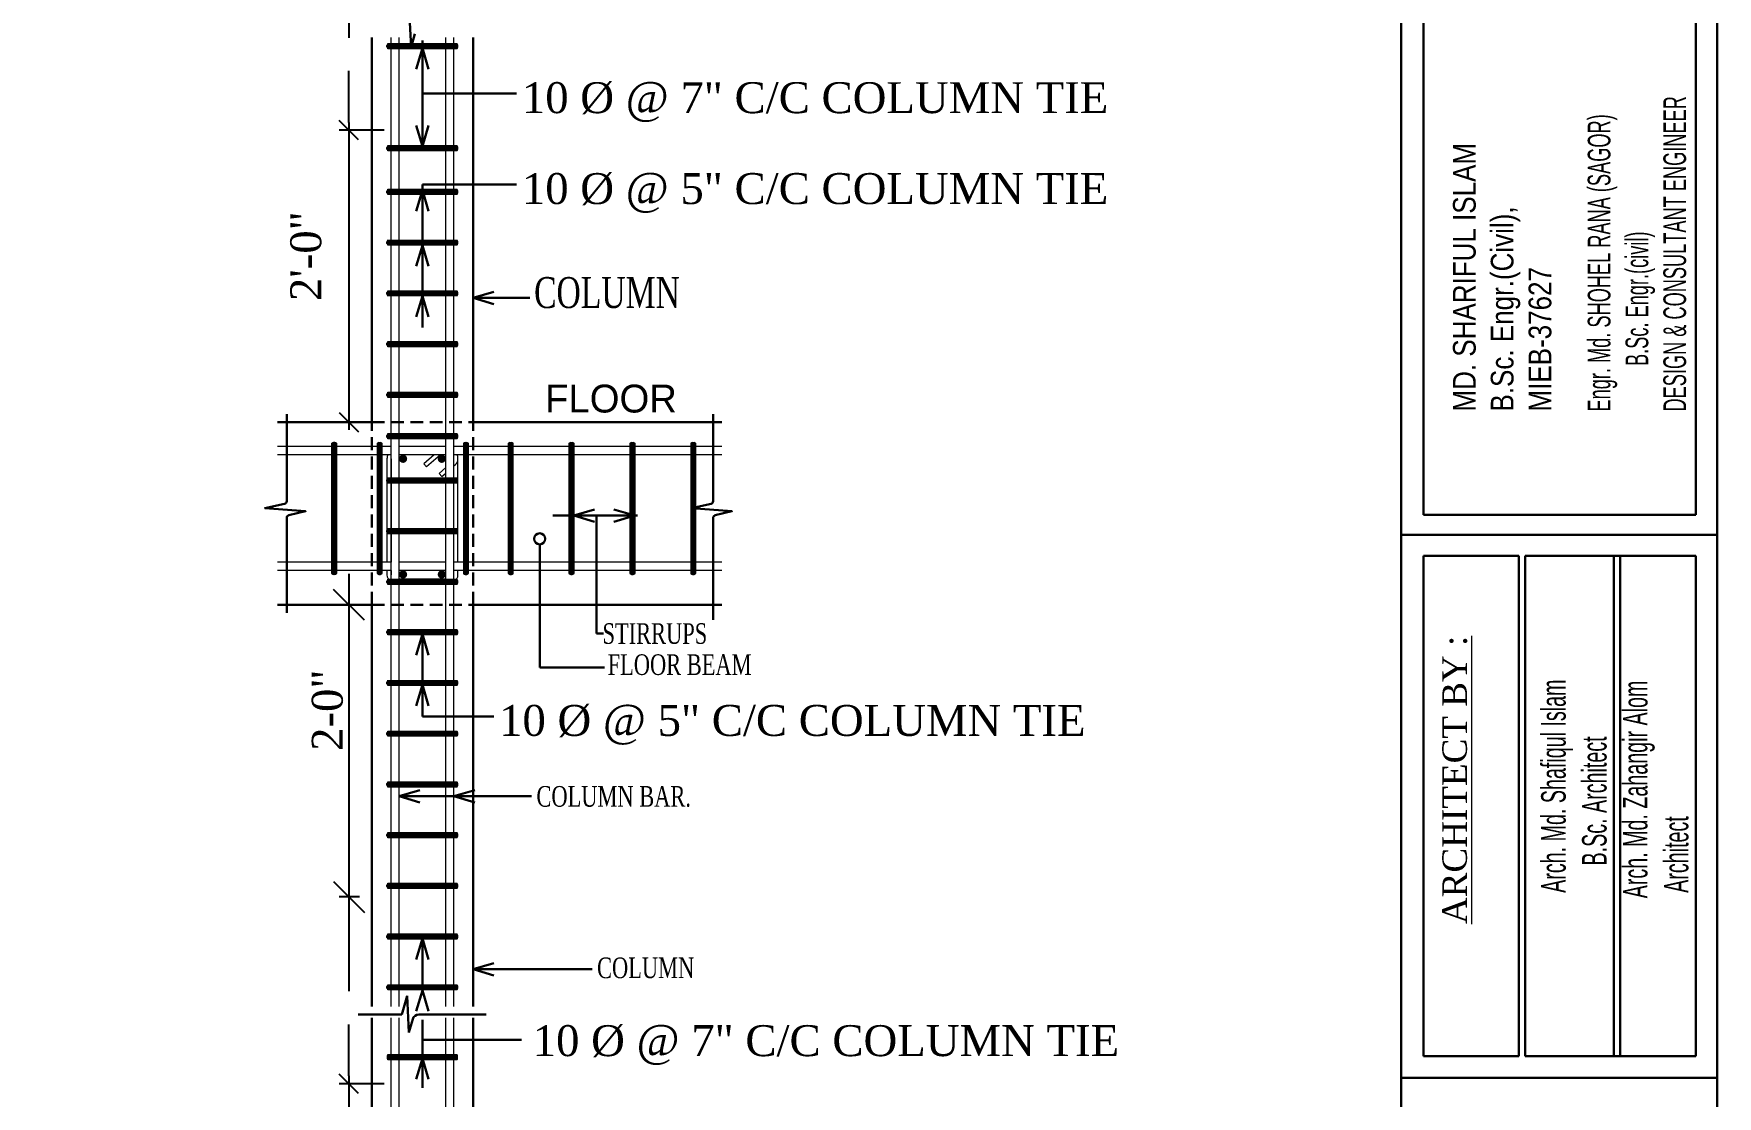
# Model space of a CAD drawing. Header units: inches. Extents: x -159432 to -126829, y -44881 to -40109.
# Drawn here: x -150476.6 to -150150, y -42442.2 to -42236.1 of the extents above; entities that cross this region are included whole.
import ezdxf

# ---------------------------------------------------------------- set-up
doc = ezdxf.new("R2010")
doc.units = ezdxf.units.IN
doc.header["$LTSCALE"] = 10
doc.header["$MEASUREMENT"] = 0
doc.linetypes.add('DASHED2', pattern=[0.375, 0.25, -0.125])
doc.layers.get('0').update_dxf_attribs({"color": 140, "lineweight": 25})
doc.layers.get('Defpoints').update_dxf_attribs({"lineweight": 25})
for name, color, linetype, lineweight in [('DIM', 6, 'Continuous', 25), ('Fenar', 251, 'Continuous', 30), ('FLOOR TILE', 5, 'Continuous', 30), ('line', 134, 'Continuous', 30), ('MARKER', 171, 'Continuous', 15), ('RCC-LINE', 87, 'Continuous', 30), ('STEEL BOT', 114, 'Continuous', 15), ('TEXT', 6, 'Continuous', 25), ('TEXT 02', 7, 'Continuous', 9), ('text-2', 7, 'Continuous', 20)]:
    doc.layers.add(name, color=color, linetype=linetype, lineweight=lineweight)
doc.styles.add('222', font='arial.ttf')
doc.styles.add('Arial', font='times.ttf', dxfattribs={"height": 8})
doc.styles.add('Aril narrow Wide', font='ARIALN.TTF', dxfattribs={"width": 1.2, "height": 48})

# ---------------------------------------------------------------- blocks, each defined once
blk = doc.blocks.new('_Oblique')
at = {"color": 0, "linetype": 'ByBlock', "lineweight": -2}
blk.add_line((-0.5, -0.5), (0.5, 0.5), dxfattribs=at)
blk = doc.blocks.new('A$C2BBE2D6D')
at = {"layer": 'FLOOR TILE', "linetype": 'Continuous'}
for q in [(0, 0), (3.81, 0)]:
    blk.add_line((1.94, 6.4), q, dxfattribs=at)

msp = doc.modelspace()

# ---------------------------------------------------------------- linework, layer by layer
at = {"layer": 'DIM'}
for p, q in [((-150415.41271, -42221.763), (-150415.41271, -42236.91076)), ((-150415.41271, -42253.31655), (-150415.41271, -42243.345)), ((-150415.41271, -42253.31655), (-150415.41271, -42312.96079)), ((-150408.58993, -42254.81655), (-150417.28771, -42254.81655)), ((-150415.41271, -42340.87003), (-150415.41271, -42409.51426)), ((-150415.75047, -42346.87003), (-150419.91271, -42346.87003)), ((-150413.38072, -42403.51426), (-150417.28771, -42403.51426)), ((-150415.41271, -42406.66201), (-150415.41271, -42421.80977)), ((-150415.41271, -42438.21556), (-150415.41271, -42428.24401)), ((-150408.58993, -42439.71556), (-150417.28771, -42439.71556)), ((-150415.41271, -42438.21556), (-150415.41271, -42497.8598))]:
    msp.add_line(p, q, dxfattribs=at)
at = {"layer": 'DIM', "const_width": 0.78687}
for points in [[(-150405.30667, -42318.55458, -1), (-150404.5198, -42318.55458, -1)], [(-150397.80455, -42318.55458, -1), (-150397.01768, -42318.55458, -1)], [(-150405.30667, -42340.98043, -1), (-150404.5198, -42340.98043, -1)], [(-150397.80455, -42340.98043, -1), (-150397.01768, -42340.98043, -1)]]:
    msp.add_lwpolyline(points, format="xyb", close=True, dxfattribs=at)
at = {"layer": 'Fenar'}
for p, q in [((-150408.04468, -42238.43526), (-150394.27443, -42238.43526)), ((-150408.04468, -42238.55684), (-150394.27443, -42238.55684)), ((-150408.04468, -42238.67842), (-150394.27443, -42238.67842)), ((-150408.02999, -42238.32558), (-150394.28912, -42238.32558)), ((-150408.02999, -42238.7881), (-150394.28912, -42238.7881)), ((-150407.97573, -42238.23854), (-150394.34338, -42238.23854)), ((-150407.97573, -42238.87514), (-150394.34338, -42238.87514)), ((-150407.89418, -42238.18266), (-150394.42493, -42238.18266)), ((-150407.89418, -42238.93102), (-150394.42493, -42238.93102)), ((-150408.04468, -42258.22024), (-150394.27443, -42258.22024)), ((-150408.04468, -42258.34182), (-150394.27443, -42258.34182)), ((-150408.04468, -42258.4634), (-150394.27443, -42258.4634)), ((-150408.02999, -42258.11056), (-150394.28912, -42258.11056)), ((-150408.02999, -42258.57308), (-150394.28912, -42258.57308)), ((-150407.97573, -42258.02352), (-150394.34338, -42258.02352)), ((-150407.97573, -42258.66012), (-150394.34338, -42258.66012)), ((-150407.89418, -42257.96764), (-150394.42493, -42257.96764)), ((-150407.89418, -42258.716), (-150394.42493, -42258.716)), ((-150408.02999, -42266.57455), (-150394.28912, -42266.57455)), ((-150407.97573, -42266.48751), (-150394.34338, -42266.48751)), ((-150407.89418, -42266.43163), (-150394.42493, -42266.43163)), ((-150408.04468, -42266.68423), (-150394.27443, -42266.68423)), ((-150408.04468, -42266.80581), (-150394.27443, -42266.80581)), ((-150408.04468, -42266.92738), (-150394.27443, -42266.92738)), ((-150408.02999, -42267.03706), (-150394.28912, -42267.03706)), ((-150407.97573, -42267.1241), (-150394.34338, -42267.1241)), ((-150407.89418, -42267.17999), (-150394.42493, -42267.17999)), ((-150408.02999, -42276.41045), (-150394.28912, -42276.41045)), ((-150407.97573, -42276.32341), (-150394.34338, -42276.32341)), ((-150407.89418, -42276.26753), (-150394.42493, -42276.26753)), ((-150408.04468, -42276.52013), (-150394.27443, -42276.52013)), ((-150408.04468, -42276.64171), (-150394.27443, -42276.64171)), ((-150408.04468, -42276.76328), (-150394.27443, -42276.76328)), ((-150408.02999, -42276.87296), (-150394.28912, -42276.87296)), ((-150407.97573, -42276.96), (-150394.34338, -42276.96)), ((-150407.89418, -42277.01589), (-150394.42493, -42277.01589)), ((-150407.97573, -42286.15931), (-150394.34338, -42286.15931)), ((-150407.89418, -42286.10343), (-150394.42493, -42286.10343)), ((-150408.04468, -42286.35603), (-150394.27443, -42286.35603)), ((-150408.04468, -42286.4776), (-150394.27443, -42286.4776)), ((-150408.04468, -42286.59918), (-150394.27443, -42286.59918)), ((-150408.02999, -42286.24635), (-150394.28912, -42286.24635)), ((-150408.02999, -42286.70886), (-150394.28912, -42286.70886)), ((-150407.97573, -42286.7959), (-150394.34338, -42286.7959)), ((-150407.89418, -42286.85178), (-150394.42493, -42286.85178)), ((-150407.97573, -42295.99521), (-150394.34338, -42295.99521)), ((-150407.89418, -42295.93932), (-150394.42493, -42295.93932)), ((-150408.04468, -42296.19193), (-150394.27443, -42296.19193)), ((-150408.04468, -42296.3135), (-150394.27443, -42296.3135)), ((-150408.04468, -42296.43508), (-150394.27443, -42296.43508)), ((-150408.02999, -42296.08225), (-150394.28912, -42296.08225)), ((-150408.02999, -42296.54476), (-150394.28912, -42296.54476)), ((-150407.97573, -42296.6318), (-150394.34338, -42296.6318)), ((-150407.89418, -42296.68768), (-150394.42493, -42296.68768)), ((-150407.89418, -42305.77522), (-150394.42493, -42305.77522)), ((-150408.04468, -42306.02783), (-150394.27443, -42306.02783)), ((-150408.04468, -42306.1494), (-150394.27443, -42306.1494)), ((-150408.04468, -42306.27098), (-150394.27443, -42306.27098)), ((-150408.02999, -42305.91815), (-150394.28912, -42305.91815)), ((-150408.02999, -42306.38066), (-150394.28912, -42306.38066)), ((-150407.97573, -42305.83111), (-150394.34338, -42305.83111)), ((-150407.97573, -42306.4677), (-150394.34338, -42306.4677)), ((-150407.89418, -42306.52358), (-150394.42493, -42306.52358)), ((-150418.6482, -42340.81798), (-150418.6482, -42315.54566)), ((-150418.59232, -42340.89953), (-150418.59232, -42315.46411)), ((-150418.50528, -42340.9538), (-150418.50528, -42315.40984)), ((-150418.3956, -42340.96849), (-150418.3956, -42315.39515)), ((-150418.27402, -42340.96849), (-150418.27402, -42315.39515)), ((-150418.15244, -42340.96849), (-150418.15244, -42315.39515)), ((-150418.04276, -42340.9538), (-150418.04276, -42315.40984)), ((-150417.95572, -42340.89953), (-150417.95572, -42315.46411)), ((-150417.89984, -42340.81798), (-150417.89984, -42315.54566)), ((-150409.8337, -42340.81798), (-150409.8337, -42315.54566)), ((-150409.77782, -42340.89953), (-150409.77782, -42315.46411)), ((-150409.69078, -42340.9538), (-150409.69078, -42315.40984)), ((-150409.5811, -42340.96849), (-150409.5811, -42315.39515)), ((-150409.45952, -42340.96849), (-150409.45952, -42315.39515)), ((-150409.33794, -42340.96849), (-150409.33794, -42315.39515)), ((-150409.22827, -42340.9538), (-150409.22827, -42315.40984)), ((-150409.14123, -42340.89953), (-150409.14123, -42315.46411)), ((-150409.08534, -42340.81798), (-150409.08534, -42315.54566)), ((-150408.04468, -42314.06236), (-150394.27443, -42314.06236)), ((-150408.04468, -42314.18394), (-150394.27443, -42314.18394)), ((-150408.04468, -42314.30552), (-150394.27443, -42314.30552)), ((-150408.02999, -42313.95269), (-150394.28912, -42313.95269)), ((-150408.02999, -42314.4152), (-150394.28912, -42314.4152)), ((-150407.97573, -42313.86565), (-150394.34338, -42313.86565)), ((-150407.97573, -42314.50224), (-150394.34338, -42314.50224)), ((-150407.89418, -42313.80976), (-150394.42493, -42313.80976)), ((-150407.89418, -42314.55812), (-150394.42493, -42314.55812)), ((-150393.10258, -42340.81798), (-150393.10258, -42315.54566)), ((-150393.0467, -42340.89953), (-150393.0467, -42315.46411)), ((-150392.95966, -42340.9538), (-150392.95966, -42315.40984)), ((-150392.84998, -42340.96849), (-150392.84998, -42315.39515)), ((-150392.7284, -42340.96849), (-150392.7284, -42315.39515)), ((-150392.60682, -42340.96849), (-150392.60682, -42315.39515)), ((-150392.49715, -42340.9538), (-150392.49715, -42315.40984)), ((-150392.41011, -42340.89953), (-150392.41011, -42315.46411)), ((-150392.35422, -42340.81798), (-150392.35422, -42315.54566)), ((-150384.41927, -42340.81798), (-150384.41927, -42315.54566)), ((-150384.36339, -42340.89953), (-150384.36339, -42315.46411)), ((-150384.27635, -42340.9538), (-150384.27635, -42315.40984)), ((-150384.16667, -42340.96849), (-150384.16667, -42315.39515)), ((-150384.04509, -42340.96849), (-150384.04509, -42315.39515)), ((-150383.92351, -42340.96849), (-150383.92351, -42315.39515)), ((-150383.81383, -42340.9538), (-150383.81383, -42315.40984)), ((-150383.72679, -42340.89953), (-150383.72679, -42315.46411)), ((-150383.67091, -42340.81798), (-150383.67091, -42315.54566)), ((-150372.61619, -42340.81798), (-150372.61619, -42315.54566)), ((-150372.56031, -42340.89953), (-150372.56031, -42315.46411)), ((-150372.47327, -42340.9538), (-150372.47327, -42315.40984)), ((-150372.36359, -42340.96849), (-150372.36359, -42315.39515)), ((-150372.24201, -42340.96849), (-150372.24201, -42315.39515)), ((-150372.12043, -42340.96849), (-150372.12043, -42315.39515)), ((-150372.01076, -42340.9538), (-150372.01076, -42315.40984)), ((-150371.92371, -42340.89953), (-150371.92371, -42315.46411)), ((-150371.86783, -42340.81798), (-150371.86783, -42315.54566)), ((-150360.81311, -42340.81798), (-150360.81311, -42315.54566)), ((-150360.75723, -42340.89953), (-150360.75723, -42315.46411)), ((-150360.67019, -42340.9538), (-150360.67019, -42315.40984)), ((-150360.56051, -42340.96849), (-150360.56051, -42315.39515)), ((-150360.43893, -42340.96849), (-150360.43893, -42315.39515)), ((-150360.31735, -42340.96849), (-150360.31735, -42315.39515)), ((-150360.20768, -42340.9538), (-150360.20768, -42315.40984)), ((-150360.12064, -42340.89953), (-150360.12064, -42315.46411)), ((-150360.06475, -42340.81798), (-150360.06475, -42315.54566)), ((-150349.01003, -42340.81798), (-150349.01003, -42315.54566)), ((-150348.95415, -42340.89953), (-150348.95415, -42315.46411)), ((-150348.86711, -42340.9538), (-150348.86711, -42315.40984)), ((-150348.75743, -42340.96849), (-150348.75743, -42315.39515)), ((-150348.63585, -42340.96849), (-150348.63585, -42315.39515)), ((-150348.51427, -42340.96849), (-150348.51427, -42315.39515)), ((-150348.4046, -42340.9538), (-150348.4046, -42315.40984)), ((-150348.31756, -42340.89953), (-150348.31756, -42315.46411)), ((-150348.26167, -42340.81798), (-150348.26167, -42315.54566)), ((-150408.04468, -42322.62728), (-150394.27443, -42322.62728)), ((-150408.04468, -42322.74885), (-150394.27443, -42322.74885)), ((-150408.04468, -42322.87043), (-150394.27443, -42322.87043)), ((-150408.02999, -42322.5176), (-150394.28912, -42322.5176)), ((-150408.02999, -42322.98011), (-150394.28912, -42322.98011)), ((-150407.97573, -42322.43056), (-150394.34338, -42322.43056)), ((-150407.97573, -42323.06715), (-150394.34338, -42323.06715)), ((-150407.89418, -42322.37467), (-150394.42493, -42322.37467)), ((-150407.89418, -42323.12303), (-150394.42493, -42323.12303)), ((-150408.04468, -42332.46317), (-150394.27443, -42332.46317)), ((-150408.04468, -42332.58475), (-150394.27443, -42332.58475)), ((-150408.04468, -42332.70633), (-150394.27443, -42332.70633)), ((-150408.02999, -42332.3535), (-150394.28912, -42332.3535)), ((-150408.02999, -42332.81601), (-150394.28912, -42332.81601)), ((-150407.97573, -42332.26646), (-150394.34338, -42332.26646)), ((-150407.97573, -42332.90305), (-150394.34338, -42332.90305)), ((-150407.89418, -42332.21057), (-150394.42493, -42332.21057)), ((-150407.89418, -42332.95893), (-150394.42493, -42332.95893)), ((-150408.04468, -42342.29907), (-150394.27443, -42342.29907)), ((-150408.04468, -42342.42065), (-150394.27443, -42342.42065)), ((-150408.04468, -42342.54223), (-150394.27443, -42342.54223)), ((-150408.02999, -42342.1894), (-150394.28912, -42342.1894)), ((-150408.02999, -42342.65191), (-150394.28912, -42342.65191)), ((-150407.97573, -42342.10236), (-150394.34338, -42342.10236)), ((-150407.97573, -42342.73895), (-150394.34338, -42342.73895)), ((-150407.89418, -42342.04647), (-150394.42493, -42342.04647)), ((-150407.89418, -42342.79483), (-150394.42493, -42342.79483)), ((-150408.04468, -42352.05983), (-150394.27443, -42352.05983)), ((-150408.04468, -42352.18141), (-150394.27443, -42352.18141)), ((-150408.04468, -42352.30299), (-150394.27443, -42352.30299)), ((-150408.02999, -42351.95016), (-150394.28912, -42351.95016)), ((-150408.02999, -42352.41267), (-150394.28912, -42352.41267)), ((-150407.97573, -42351.86312), (-150394.34338, -42351.86312)), ((-150407.97573, -42352.49971), (-150394.34338, -42352.49971)), ((-150407.89418, -42351.80723), (-150394.42493, -42351.80723)), ((-150407.89418, -42352.55559), (-150394.42493, -42352.55559)), ((-150408.04468, -42361.89573), (-150394.27443, -42361.89573)), ((-150408.04468, -42362.01731), (-150394.27443, -42362.01731)), ((-150408.04468, -42362.13889), (-150394.27443, -42362.13889)), ((-150408.02999, -42361.78606), (-150394.28912, -42361.78606)), ((-150408.02999, -42362.24857), (-150394.28912, -42362.24857)), ((-150407.97573, -42361.69902), (-150394.34338, -42361.69902)), ((-150407.97573, -42362.33561), (-150394.34338, -42362.33561)), ((-150407.89418, -42361.64313), (-150394.42493, -42361.64313)), ((-150407.89418, -42362.39149), (-150394.42493, -42362.39149)), ((-150408.04468, -42371.73163), (-150394.27443, -42371.73163)), ((-150408.04468, -42371.85321), (-150394.27443, -42371.85321)), ((-150408.04468, -42371.97479), (-150394.27443, -42371.97479)), ((-150408.02999, -42371.62196), (-150394.28912, -42371.62196)), ((-150408.02999, -42372.08447), (-150394.28912, -42372.08447)), ((-150407.97573, -42371.53491), (-150394.34338, -42371.53491)), ((-150407.97573, -42372.17151), (-150394.34338, -42372.17151)), ((-150407.89418, -42371.47903), (-150394.42493, -42371.47903)), ((-150407.89418, -42372.22739), (-150394.42493, -42372.22739)), ((-150408.04468, -42381.56753), (-150394.27443, -42381.56753)), ((-150408.04468, -42381.68911), (-150394.27443, -42381.68911)), ((-150408.04468, -42381.81069), (-150394.27443, -42381.81069)), ((-150408.02999, -42381.45785), (-150394.28912, -42381.45785)), ((-150408.02999, -42381.92037), (-150394.28912, -42381.92037)), ((-150407.97573, -42381.37081), (-150394.34338, -42381.37081)), ((-150407.97573, -42382.00741), (-150394.34338, -42382.00741)), ((-150407.89418, -42381.31493), (-150394.42493, -42381.31493)), ((-150407.89418, -42382.06329), (-150394.42493, -42382.06329)), ((-150408.04468, -42391.40343), (-150394.27443, -42391.40343)), ((-150408.04468, -42391.52501), (-150394.27443, -42391.52501)), ((-150408.04468, -42391.64659), (-150394.27443, -42391.64659)), ((-150408.02999, -42391.29375), (-150394.28912, -42391.29375)), ((-150408.02999, -42391.75627), (-150394.28912, -42391.75627)), ((-150407.97573, -42391.20671), (-150394.34338, -42391.20671)), ((-150407.97573, -42391.84331), (-150394.34338, -42391.84331)), ((-150407.89418, -42391.15083), (-150394.42493, -42391.15083)), ((-150407.89418, -42391.89919), (-150394.42493, -42391.89919)), ((-150408.04468, -42401.23933), (-150394.27443, -42401.23933)), ((-150408.04468, -42401.36091), (-150394.27443, -42401.36091)), ((-150408.04468, -42401.48249), (-150394.27443, -42401.48249)), ((-150408.02999, -42401.12965), (-150394.28912, -42401.12965)), ((-150408.02999, -42401.59216), (-150394.28912, -42401.59216)), ((-150407.97573, -42401.04261), (-150394.34338, -42401.04261)), ((-150407.97573, -42401.67921), (-150394.34338, -42401.67921)), ((-150407.89418, -42400.98673), (-150394.42493, -42400.98673)), ((-150407.89418, -42401.73509), (-150394.42493, -42401.73509)), ((-150408.04468, -42411.07523), (-150394.27443, -42411.07523)), ((-150408.04468, -42411.19681), (-150394.27443, -42411.19681)), ((-150408.04468, -42411.31839), (-150394.27443, -42411.31839)), ((-150408.02999, -42410.96555), (-150394.28912, -42410.96555)), ((-150408.02999, -42411.42806), (-150394.28912, -42411.42806)), ((-150407.97573, -42410.87851), (-150394.34338, -42410.87851)), ((-150407.97573, -42411.5151), (-150394.34338, -42411.5151)), ((-150407.89418, -42410.82263), (-150394.42493, -42410.82263)), ((-150407.89418, -42411.57099), (-150394.42493, -42411.57099)), ((-150408.04468, -42420.91113), (-150394.27443, -42420.91113)), ((-150408.04468, -42421.03271), (-150394.27443, -42421.03271)), ((-150408.04468, -42421.15429), (-150394.27443, -42421.15429)), ((-150408.02999, -42420.80145), (-150394.28912, -42420.80145)), ((-150408.02999, -42421.26396), (-150394.28912, -42421.26396)), ((-150407.97573, -42420.71441), (-150394.34338, -42420.71441)), ((-150407.97573, -42421.351), (-150394.34338, -42421.351)), ((-150407.89418, -42420.65853), (-150394.42493, -42420.65853)), ((-150407.89418, -42421.40689), (-150394.42493, -42421.40689)), ((-150408.04468, -42434.46877), (-150394.27443, -42434.46877)), ((-150408.04468, -42434.59035), (-150394.27443, -42434.59035)), ((-150408.04468, -42434.71193), (-150394.27443, -42434.71193)), ((-150408.02999, -42434.3591), (-150394.28912, -42434.3591)), ((-150408.02999, -42434.82161), (-150394.28912, -42434.82161)), ((-150407.97573, -42434.27206), (-150394.34338, -42434.27206)), ((-150407.97573, -42434.90865), (-150394.34338, -42434.90865)), ((-150407.89418, -42434.21617), (-150394.42493, -42434.21617)), ((-150407.89418, -42434.96453), (-150394.42493, -42434.96453))]:
    msp.add_line(p, q, dxfattribs=at)
at = {"layer": 'FLOOR TILE'}
for p, q in [((-150403.72709, -42231.64858), (-150403.35119, -42238.76363)), ((-150402.62019, -42236.12672), (-150403.35119, -42238.76363)), ((-150405.14096, -42426.28273), (-150404.14934, -42422.70571)), ((-150404.14934, -42422.70571), (-150403.77345, -42429.82076)), ((-150413.60545, -42426.28273), (-150405.14096, -42426.28273)), ((-150388.77986, -42426.28273), (-150401.85754, -42426.28273)), ((-150403.04245, -42427.18385), (-150403.77345, -42429.82076))]:
    msp.add_line(p, q, dxfattribs=at)
at = {"layer": 'FLOOR TILE', "linetype": 'Continuous'}
for p, q in [((-150401.15956, -42246.34858), (-150401.15956, -42237.44484)), ((-150401.15956, -42246.34858), (-150401.15956, -42257.94838)), ((-150401.15956, -42247.7539), (-150382.89281, -42247.7539)), ((-150401.15956, -42266.48751), (-150402.37921, -42270.51698)), ((-150401.15956, -42265.3796), (-150401.15956, -42293.09629)), ((-150401.15956, -42265.3796), (-150382.89281, -42265.3796)), ((-150401.15956, -42266.48751), (-150399.98092, -42270.51698)), ((-150401.15956, -42277.16553), (-150402.37921, -42281.195)), ((-150401.15956, -42277.16553), (-150399.98092, -42281.195)), ((-150401.15956, -42287.00143), (-150402.37921, -42291.0309)), ((-150401.15956, -42287.00143), (-150399.98092, -42291.0309)), ((-150391.32366, -42287.36607), (-150380.3141, -42287.36607)), ((-150371.80214, -42329.53724), (-150367.77267, -42328.35861)), ((-150359.99906, -42329.53724), (-150364.02853, -42328.35861)), ((-150359.43469, -42329.53724), (-150375.85676, -42329.53724)), ((-150371.80214, -42329.53724), (-150367.77267, -42330.7569)), ((-150367.41667, -42329.53724), (-150367.41667, -42352.41281)), ((-150359.99906, -42329.53724), (-150364.02853, -42330.7569)), ((-150378.42172, -42335.13948), (-150378.42172, -42359.02431)), ((-150401.15956, -42352.57485), (-150402.37921, -42356.60432)), ((-150401.15956, -42352.57485), (-150401.15956, -42368.50561)), ((-150401.15956, -42352.57485), (-150399.98092, -42356.60432)), ((-150367.41667, -42352.41281), (-150366.04812, -42352.41281)), ((-150378.42172, -42359.02431), (-150365.84484, -42359.02431)), ((-150401.15956, -42362.41075), (-150402.37921, -42366.44022)), ((-150401.15956, -42362.41075), (-150399.98092, -42366.44022)), ((-150401.15956, -42368.50561), (-150387.31101, -42368.50561)), ((-150405.68407, -42383.99086), (-150401.6546, -42382.81222)), ((-150405.68407, -42383.99086), (-150401.6546, -42385.21051)), ((-150395.0613, -42383.99086), (-150391.03183, -42382.81222)), ((-150395.0613, -42383.99086), (-150391.03183, -42385.21051)), ((-150401.15956, -42422.34777), (-150401.15956, -42411.59024)), ((-150391.32366, -42417.49992), (-150368.27131, -42417.49992)), ((-150401.15956, -42440.54474), (-150401.15956, -42427.32718)), ((-150381.95574, -42431.22074), (-150401.15956, -42431.22074))]:
    msp.add_line(p, q, dxfattribs=at)
at = {"layer": 'FLOOR TILE', "ltscale": 30}
for points in [[(-150427.49043, -42309.92818), (-150427.49043, -42326.75843, -0.351875154), (-150427.90219, -42327.27107), (-150431.71632, -42328.11365), (-150423.84026, -42328.73218), (-150427.0886, -42329.51612, 0.346437225), (-150427.49043, -42330.02647), (-150427.49043, -42348.41825)], [(-150344.77922, -42309.92818), (-150344.77922, -42326.75843, -0.351875154), (-150345.19097, -42327.27107), (-150349.00511, -42328.11365), (-150341.12905, -42328.73218), (-150344.37739, -42329.51612, 0.346437225), (-150344.77922, -42330.02647), (-150344.77922, -42349.7786)]]:
    msp.add_lwpolyline(points, format="xyb", dxfattribs=at)
at = {"layer": 'FLOOR TILE', "linetype": 'Continuous'}
msp.add_lwpolyline([(-150405.68407, -42383.99086), (-150379.99187, -42383.99086)], dxfattribs=at)
msp.add_circle((-150378.42172, -42334.06519), 1.07429, dxfattribs=at)
at = {"layer": 'FLOOR TILE'}
msp.add_arc((-150401.85754, -42427.51232), 1.22959, 90, 164.5057115, dxfattribs=at)
at = {"layer": 'line'}
for p, q in [((-150211.31642, -42609.42156), (-150211.31642, -41983.86713)), ((-150207.00656, -42329.40678), (-150207.00656, -42216.79773)), ((-150177.57741, -42329.40678), (-150207.00656, -42329.40678)), ((-150154.17699, -42329.40678), (-150177.57741, -42329.40678)), ((-150150.00984, -42333.32795), (-150211.31642, -42333.32795)), ((-150207.00656, -42434.4067), (-150207.00656, -42337.36309)), ((-150188.4993, -42337.36309), (-150207.00656, -42337.36309)), ((-150207.00656, -42412.12844), (-150207.00656, -42337.36309)), ((-150188.4993, -42434.4067), (-150188.4993, -42337.36309)), ((-150154.17699, -42337.36309), (-150187.30869, -42337.36309)), ((-150187.30869, -42434.4067), (-150187.30869, -42337.36309)), ((-150170.06205, -42434.14428), (-150170.06205, -42337.36309)), ((-150168.87144, -42434.14428), (-150168.87144, -42337.36309)), ((-150188.4993, -42434.4067), (-150207.00656, -42434.4067)), ((-150154.17699, -42434.4067), (-150187.30869, -42434.4067)), ((-150150.00984, -42438.57385), (-150211.31642, -42438.57385))]:
    msp.add_line(p, q, dxfattribs=at)
msp.add_lwpolyline([(-151103.0697, -42613.58871), (-150150.00984, -42613.58871), (-150150.00984, -41979.69998), (-151103.0697, -41979.69998)], close=True, dxfattribs=at)
for points in [[(-150154.17699, -42329.40678), (-150154.17699, -42216.79773), (-150176.38679, -42216.79773)], [(-150154.17699, -42434.4067), (-150154.17699, -42337.36309)]]:
    msp.add_lwpolyline(points, dxfattribs=at)
at = {"layer": 'MARKER'}
for p, q in [((-150408.04468, -42238.70438), (-150408.04468, -42238.4093)), ((-150407.79879, -42238.1634), (-150394.52032, -42238.1634)), ((-150394.52032, -42238.1634), (-150407.79879, -42238.1634)), ((-150407.79879, -42238.95028), (-150394.52032, -42238.95028)), ((-150394.52032, -42238.95028), (-150407.79879, -42238.95028)), ((-150394.27443, -42238.70438), (-150394.27443, -42238.4093)), ((-150408.04468, -42258.48936), (-150408.04468, -42258.19428)), ((-150394.52032, -42257.94838), (-150407.79879, -42257.94838)), ((-150407.79879, -42257.94838), (-150394.52032, -42257.94838)), ((-150394.52032, -42258.73526), (-150407.79879, -42258.73526)), ((-150407.79879, -42258.73526), (-150394.52032, -42258.73526)), ((-150394.27443, -42258.48936), (-150394.27443, -42258.19428)), ((-150407.79879, -42266.41237), (-150394.52032, -42266.41237)), ((-150394.52032, -42266.41237), (-150407.79879, -42266.41237)), ((-150408.04468, -42266.95334), (-150408.04468, -42266.65827)), ((-150407.79879, -42267.19924), (-150394.52032, -42267.19924)), ((-150394.52032, -42267.19924), (-150407.79879, -42267.19924)), ((-150394.27443, -42266.95334), (-150394.27443, -42266.65827)), ((-150407.79879, -42276.24827), (-150394.52032, -42276.24827)), ((-150394.52032, -42276.24827), (-150407.79879, -42276.24827)), ((-150408.04468, -42276.78924), (-150408.04468, -42276.49417)), ((-150407.79879, -42277.03514), (-150394.52032, -42277.03514)), ((-150394.52032, -42277.03514), (-150407.79879, -42277.03514)), ((-150394.27443, -42276.78924), (-150394.27443, -42276.49417)), ((-150407.79879, -42286.08417), (-150394.52032, -42286.08417)), ((-150394.52032, -42286.08417), (-150407.79879, -42286.08417)), ((-150408.04468, -42286.62514), (-150408.04468, -42286.33007)), ((-150407.79879, -42286.87104), (-150394.52032, -42286.87104)), ((-150394.52032, -42286.87104), (-150407.79879, -42286.87104)), ((-150394.27443, -42286.62514), (-150394.27443, -42286.33007)), ((-150407.79879, -42295.92007), (-150394.52032, -42295.92007)), ((-150394.52032, -42295.92007), (-150407.79879, -42295.92007)), ((-150408.04468, -42296.46104), (-150408.04468, -42296.16597)), ((-150407.79879, -42296.70694), (-150394.52032, -42296.70694)), ((-150394.52032, -42296.70694), (-150407.79879, -42296.70694)), ((-150394.27443, -42296.46104), (-150394.27443, -42296.16597)), ((-150394.52032, -42305.75597), (-150407.79879, -42305.75597)), ((-150407.79879, -42305.75597), (-150394.52032, -42305.75597)), ((-150408.04468, -42306.29694), (-150408.04468, -42306.00187)), ((-150394.52032, -42306.54284), (-150407.79879, -42306.54284)), ((-150407.79879, -42306.54284), (-150394.52032, -42306.54284)), ((-150394.27443, -42306.29694), (-150394.27443, -42306.00187)), ((-150418.12648, -42315.39515), (-150418.42156, -42315.39515)), ((-150409.60706, -42315.39515), (-150409.31198, -42315.39515)), ((-150408.04468, -42314.33148), (-150408.04468, -42314.0364)), ((-150394.52032, -42313.79051), (-150407.79879, -42313.79051)), ((-150407.79879, -42313.79051), (-150394.52032, -42313.79051)), ((-150394.52032, -42314.57738), (-150407.79879, -42314.57738)), ((-150407.79879, -42314.57738), (-150394.52032, -42314.57738)), ((-150394.27443, -42314.33148), (-150394.27443, -42314.0364)), ((-150392.87594, -42315.39515), (-150392.58086, -42315.39515)), ((-150384.19263, -42315.39515), (-150383.89755, -42315.39515)), ((-150372.38955, -42315.39515), (-150372.09447, -42315.39515)), ((-150360.58647, -42315.39515), (-150360.29139, -42315.39515)), ((-150348.78339, -42315.39515), (-150348.48831, -42315.39515)), ((-150418.66746, -42340.72259), (-150418.66746, -42315.64105)), ((-150418.66746, -42315.64105), (-150418.66746, -42340.72259)), ((-150417.88058, -42340.72259), (-150417.88058, -42315.64105)), ((-150417.88058, -42315.64105), (-150417.88058, -42340.72259)), ((-150409.85296, -42315.64105), (-150409.85296, -42340.72259)), ((-150409.85296, -42340.72259), (-150409.85296, -42315.64105)), ((-150409.06609, -42315.64105), (-150409.06609, -42340.72259)), ((-150409.06609, -42340.72259), (-150409.06609, -42315.64105)), ((-150398.88309, -42317.75576), (-150400.87738, -42319.51535)), ((-150397.69376, -42317.75576), (-150400.35678, -42320.10539)), ((-150393.12184, -42315.64105), (-150393.12184, -42340.72259)), ((-150393.12184, -42340.72259), (-150393.12184, -42315.64105)), ((-150392.33497, -42315.64105), (-150392.33497, -42340.72259)), ((-150392.33497, -42340.72259), (-150392.33497, -42315.64105)), ((-150384.43853, -42315.64105), (-150384.43853, -42340.72259)), ((-150384.43853, -42340.72259), (-150384.43853, -42315.64105)), ((-150383.65165, -42315.64105), (-150383.65165, -42340.72259)), ((-150383.65165, -42340.72259), (-150383.65165, -42315.64105)), ((-150372.63545, -42340.72259), (-150372.63545, -42315.64105)), ((-150372.63545, -42315.64105), (-150372.63545, -42340.72259)), ((-150371.84858, -42340.72259), (-150371.84858, -42315.64105)), ((-150371.84858, -42315.64105), (-150371.84858, -42340.72259)), ((-150360.83237, -42340.72259), (-150360.83237, -42315.64105)), ((-150360.83237, -42315.64105), (-150360.83237, -42340.72259)), ((-150360.0455, -42340.72259), (-150360.0455, -42315.64105)), ((-150360.0455, -42315.64105), (-150360.0455, -42340.72259)), ((-150349.02929, -42340.72259), (-150349.02929, -42315.64105)), ((-150349.02929, -42315.64105), (-150349.02929, -42340.72259)), ((-150348.24242, -42340.72259), (-150348.24242, -42315.64105)), ((-150348.24242, -42315.64105), (-150348.24242, -42340.72259)), ((-150400.87738, -42319.51535), (-150400.35678, -42320.10539)), ((-150397.91176, -42321.39932), (-150397.39116, -42321.98935)), ((-150408.04468, -42322.89639), (-150408.04468, -42322.60132)), ((-150407.79879, -42322.35542), (-150394.52032, -42322.35542)), ((-150394.52032, -42322.35542), (-150407.79879, -42322.35542)), ((-150407.79879, -42323.14229), (-150394.52032, -42323.14229)), ((-150394.52032, -42323.14229), (-150407.79879, -42323.14229)), ((-150394.27443, -42322.89639), (-150394.27443, -42322.60132)), ((-150408.04468, -42332.73229), (-150408.04468, -42332.43721)), ((-150407.79879, -42332.19132), (-150394.52032, -42332.19132)), ((-150394.52032, -42332.19132), (-150407.79879, -42332.19132)), ((-150407.79879, -42332.97819), (-150394.52032, -42332.97819)), ((-150394.52032, -42332.97819), (-150407.79879, -42332.97819)), ((-150394.27443, -42332.73229), (-150394.27443, -42332.43721)), ((-150418.12648, -42340.96849), (-150418.42156, -42340.96849)), ((-150409.60706, -42340.96849), (-150409.31198, -42340.96849)), ((-150392.87594, -42340.96849), (-150392.58086, -42340.96849)), ((-150384.19263, -42340.96849), (-150383.89755, -42340.96849)), ((-150372.38955, -42340.96849), (-150372.09447, -42340.96849)), ((-150360.58647, -42340.96849), (-150360.29139, -42340.96849)), ((-150348.78339, -42340.96849), (-150348.48831, -42340.96849)), ((-150408.04468, -42342.56819), (-150408.04468, -42342.27311)), ((-150407.79879, -42342.02722), (-150394.52032, -42342.02722)), ((-150394.52032, -42342.02722), (-150407.79879, -42342.02722)), ((-150407.79879, -42342.81409), (-150394.52032, -42342.81409)), ((-150394.52032, -42342.81409), (-150407.79879, -42342.81409)), ((-150394.27443, -42342.56819), (-150394.27443, -42342.27311)), ((-150408.04468, -42352.32895), (-150408.04468, -42352.03387)), ((-150407.79879, -42351.78798), (-150394.52032, -42351.78798)), ((-150394.52032, -42351.78798), (-150407.79879, -42351.78798)), ((-150407.79879, -42352.57485), (-150394.52032, -42352.57485)), ((-150394.52032, -42352.57485), (-150407.79879, -42352.57485)), ((-150394.27443, -42352.32895), (-150394.27443, -42352.03387)), ((-150408.04468, -42362.16485), (-150408.04468, -42361.86977)), ((-150407.79879, -42361.62388), (-150394.52032, -42361.62388)), ((-150394.52032, -42361.62388), (-150407.79879, -42361.62388)), ((-150407.79879, -42362.41075), (-150394.52032, -42362.41075)), ((-150394.52032, -42362.41075), (-150407.79879, -42362.41075)), ((-150394.27443, -42362.16485), (-150394.27443, -42361.86977)), ((-150408.04468, -42372.00075), (-150408.04468, -42371.70567)), ((-150407.79879, -42371.45978), (-150394.52032, -42371.45978)), ((-150394.52032, -42371.45978), (-150407.79879, -42371.45978)), ((-150407.79879, -42372.24665), (-150394.52032, -42372.24665)), ((-150394.52032, -42372.24665), (-150407.79879, -42372.24665)), ((-150394.27443, -42372.00075), (-150394.27443, -42371.70567)), ((-150408.04468, -42381.83665), (-150408.04468, -42381.54157)), ((-150407.79879, -42381.29567), (-150394.52032, -42381.29567)), ((-150394.52032, -42381.29567), (-150407.79879, -42381.29567)), ((-150407.79879, -42382.08255), (-150394.52032, -42382.08255)), ((-150394.52032, -42382.08255), (-150407.79879, -42382.08255)), ((-150394.27443, -42381.83665), (-150394.27443, -42381.54157)), ((-150408.04468, -42391.67255), (-150408.04468, -42391.37747)), ((-150407.79879, -42391.13157), (-150394.52032, -42391.13157)), ((-150394.52032, -42391.13157), (-150407.79879, -42391.13157)), ((-150407.79879, -42391.91845), (-150394.52032, -42391.91845)), ((-150394.52032, -42391.91845), (-150407.79879, -42391.91845)), ((-150394.27443, -42391.67255), (-150394.27443, -42391.37747)), ((-150408.04468, -42401.50845), (-150408.04468, -42401.21337)), ((-150407.79879, -42400.96747), (-150394.52032, -42400.96747)), ((-150394.52032, -42400.96747), (-150407.79879, -42400.96747)), ((-150407.79879, -42401.75434), (-150394.52032, -42401.75434)), ((-150394.52032, -42401.75434), (-150407.79879, -42401.75434)), ((-150394.27443, -42401.50845), (-150394.27443, -42401.21337)), ((-150408.04468, -42411.34435), (-150408.04468, -42411.04927)), ((-150407.79879, -42410.80337), (-150394.52032, -42410.80337)), ((-150394.52032, -42410.80337), (-150407.79879, -42410.80337)), ((-150407.79879, -42411.59024), (-150394.52032, -42411.59024)), ((-150394.52032, -42411.59024), (-150407.79879, -42411.59024)), ((-150394.27443, -42411.34435), (-150394.27443, -42411.04927)), ((-150408.04468, -42421.18025), (-150408.04468, -42420.88517)), ((-150407.79879, -42420.63927), (-150394.52032, -42420.63927)), ((-150394.52032, -42420.63927), (-150407.79879, -42420.63927)), ((-150407.79879, -42421.42614), (-150394.52032, -42421.42614)), ((-150394.52032, -42421.42614), (-150407.79879, -42421.42614)), ((-150394.27443, -42421.18025), (-150394.27443, -42420.88517)), ((-150394.52032, -42434.19692), (-150407.79879, -42434.19692)), ((-150407.79879, -42434.19692), (-150394.52032, -42434.19692)), ((-150394.52032, -42434.98379), (-150407.79879, -42434.98379)), ((-150407.79879, -42434.98379), (-150394.52032, -42434.98379))]:
    msp.add_line(p, q, dxfattribs=at)
for points in [[(-150407.83384, -42317.75576, 0.131652498), (-150408.04468, -42318.54264), (-150408.04468, -42338.60787)], [(-150395.0613, -42319.93368), (-150394.7404, -42319.65055, 0.215191824), (-150394.27443, -42318.61799), (-150394.27443, -42318.54264, 0.131652498), (-150394.48527, -42317.75576, 0.131652498)], [(-150408.04468, -42340.18162), (-150408.04468, -42341.04373, 0.267949192), (-150407.25781, -42342.40663)], [(-150395.0613, -42342.40663, 0.267949192), (-150394.27443, -42341.04373), (-150394.27443, -42340.18162)]]:
    msp.add_lwpolyline(points, format="xyb", dxfattribs=at)
for points in [[(-150407.25781, -42318.54264), (-150407.25781, -42338.60787)], [(-150396.63504, -42317.75576), (-150405.68407, -42317.75576)], [(-150395.0613, -42318.61799), (-150395.0613, -42318.54264)], [(-150394.27443, -42338.60787), (-150394.27443, -42318.61799)], [(-150397.91176, -42321.39932), (-150396.63504, -42320.27285)], [(-150397.39116, -42321.98935), (-150396.63504, -42321.32222)], [(-150395.0613, -42338.60787), (-150395.0613, -42319.93368)], [(-150407.25781, -42340.18162), (-150407.25781, -42341.04373)], [(-150395.0613, -42341.04373), (-150395.0613, -42340.18162)], [(-150405.68407, -42341.8306), (-150396.63504, -42341.8306)], [(-150405.68407, -42342.61747), (-150396.63504, -42342.61747)]]:
    msp.add_lwpolyline(points, dxfattribs=at)
for centre, start, end in [((-150407.79879, -42238.4093), 90, 180), ((-150407.79879, -42238.70438), 180, 270), ((-150394.52032, -42238.4093), 0, 90), ((-150394.52032, -42238.70438), 270, 0), ((-150407.79879, -42258.19428), 90, 180), ((-150407.79879, -42258.48936), 180, 270), ((-150394.52032, -42258.19428), 0, 90), ((-150394.52032, -42258.48936), 270, 0), ((-150407.79879, -42266.65827), 90, 180), ((-150394.52032, -42266.65827), 0, 90), ((-150407.79879, -42266.95334), 180, 270), ((-150394.52032, -42266.95334), 270, 0), ((-150407.79879, -42276.49417), 90, 180), ((-150394.52032, -42276.49417), 0, 90), ((-150407.79879, -42276.78924), 180, 270), ((-150394.52032, -42276.78924), 270, 0), ((-150407.79879, -42286.33007), 90, 180), ((-150394.52032, -42286.33007), 0, 90), ((-150407.79879, -42286.62514), 180, 270), ((-150394.52032, -42286.62514), 270, 0), ((-150407.79879, -42296.16597), 90, 180), ((-150394.52032, -42296.16597), 0, 90), ((-150407.79879, -42296.46104), 180, 270), ((-150394.52032, -42296.46104), 270, 0), ((-150407.79879, -42306.00187), 90, 180), ((-150394.52032, -42306.00187), 0, 90), ((-150407.79879, -42306.29694), 180, 270), ((-150394.52032, -42306.29694), 270, 0), ((-150418.42156, -42315.64105), 90, 180), ((-150418.12648, -42315.64105), 0, 90), ((-150409.60706, -42315.64105), 90, 180), ((-150409.31198, -42315.64105), 0, 90), ((-150407.79879, -42314.0364), 90, 180), ((-150407.79879, -42314.33148), 180, 270), ((-150394.52032, -42314.0364), 0, 90), ((-150394.52032, -42314.33148), 270, 0), ((-150392.87594, -42315.64105), 90, 180), ((-150392.58086, -42315.64105), 0, 90), ((-150384.19263, -42315.64105), 90, 180), ((-150383.89755, -42315.64105), 0, 90), ((-150372.38955, -42315.64105), 90, 180), ((-150372.09447, -42315.64105), 0, 90), ((-150360.58647, -42315.64105), 90, 180), ((-150360.29139, -42315.64105), 0, 90), ((-150348.78339, -42315.64105), 90, 180), ((-150348.48831, -42315.64105), 0, 90), ((-150407.79879, -42322.60132), 90, 180), ((-150407.79879, -42322.89639), 180, 270), ((-150394.52032, -42322.60132), 0, 90), ((-150394.52032, -42322.89639), 270, 0), ((-150407.79879, -42332.43721), 90, 180), ((-150407.79879, -42332.73229), 180, 270), ((-150394.52032, -42332.43721), 0, 90), ((-150394.52032, -42332.73229), 270, 0), ((-150418.42156, -42340.72259), 180, 270), ((-150418.12648, -42340.72259), 270, 0), ((-150409.60706, -42340.72259), 180, 270), ((-150409.31198, -42340.72259), 270, 0), ((-150392.87594, -42340.72259), 180, 270), ((-150392.58086, -42340.72259), 270, 0), ((-150384.19263, -42340.72259), 180, 270), ((-150383.89755, -42340.72259), 270, 0), ((-150372.38955, -42340.72259), 180, 270), ((-150372.09447, -42340.72259), 270, 0), ((-150360.58647, -42340.72259), 180, 270), ((-150360.29139, -42340.72259), 270, 0), ((-150348.78339, -42340.72259), 180, 270), ((-150348.48831, -42340.72259), 270, 0), ((-150407.79879, -42342.27311), 90, 180), ((-150407.79879, -42342.56819), 180, 270), ((-150394.52032, -42342.27311), 0, 90), ((-150394.52032, -42342.56819), 270, 0), ((-150407.79879, -42352.03387), 90, 180), ((-150407.79879, -42352.32895), 180, 270), ((-150394.52032, -42352.03387), 0, 90), ((-150394.52032, -42352.32895), 270, 0), ((-150407.79879, -42361.86977), 90, 180), ((-150407.79879, -42362.16485), 180, 270), ((-150394.52032, -42361.86977), 0, 90), ((-150394.52032, -42362.16485), 270, 0), ((-150407.79879, -42371.70567), 90, 180), ((-150407.79879, -42372.00075), 180, 270), ((-150394.52032, -42371.70567), 0, 90), ((-150394.52032, -42372.00075), 270, 0), ((-150407.79879, -42381.54157), 90, 180), ((-150407.79879, -42381.83665), 180, 270), ((-150394.52032, -42381.54157), 0, 90), ((-150394.52032, -42381.83665), 270, 0), ((-150407.79879, -42391.37747), 90, 180), ((-150407.79879, -42391.67255), 180, 270), ((-150394.52032, -42391.37747), 0, 90), ((-150394.52032, -42391.67255), 270, 0), ((-150407.79879, -42401.21337), 90, 180), ((-150407.79879, -42401.50845), 180, 270), ((-150394.52032, -42401.21337), 0, 90), ((-150394.52032, -42401.50845), 270, 0), ((-150407.79879, -42411.04927), 90, 180), ((-150407.79879, -42411.34435), 180, 270), ((-150394.52032, -42411.04927), 0, 90), ((-150394.52032, -42411.34435), 270, 0), ((-150407.79879, -42420.88517), 90, 180), ((-150407.79879, -42421.18025), 180, 270), ((-150394.52032, -42420.88517), 0, 90), ((-150394.52032, -42421.18025), 270, 0)]:
    msp.add_arc(centre, 0.2459, start, end, dxfattribs=at)
at = {"layer": 'RCC-LINE'}
for p, q in [((-150410.99545, -42237.19886), (-150410.99545, -42236.88043)), ((-150410.99545, -42311.46079), (-150410.99545, -42237.19886)), ((-150391.32366, -42237.19886), (-150391.32366, -42236.88043)), ((-150391.32366, -42311.46079), (-150391.32366, -42237.19886)), ((-150429.24589, -42311.46079), (-150410.99545, -42311.46079)), ((-150391.32366, -42311.46079), (-150343.12632, -42311.46079)), ((-150429.24589, -42346.87003), (-150410.99545, -42346.87003)), ((-150410.99545, -42424.77314), (-150410.99545, -42346.87003)), ((-150391.32366, -42424.77314), (-150391.32366, -42346.87003)), ((-150391.32366, -42346.87003), (-150343.12632, -42346.87003)), ((-150410.99545, -42496.3598), (-150410.99545, -42426.94963)), ((-150391.32366, -42496.3598), (-150391.32366, -42426.94963))]:
    msp.add_line(p, q, dxfattribs=at)
at = {"layer": 'RCC-LINE', "linetype": 'DASHED2'}
for p, q in [((-150410.99545, -42346.87003), (-150410.99545, -42311.46079)), ((-150410.99545, -42311.46079), (-150391.32366, -42311.46079)), ((-150391.32366, -42346.87003), (-150391.32366, -42311.46079)), ((-150410.99545, -42346.87003), (-150391.32366, -42346.87003))]:
    msp.add_line(p, q, dxfattribs=at)
at = {"layer": 'STEEL BOT'}
for p, q in [((-150407.25781, -42237.19886), (-150407.25781, -42236.88043)), ((-150407.25781, -42424.77314), (-150407.25781, -42237.19886)), ((-150405.68407, -42237.19886), (-150405.68407, -42236.88043)), ((-150405.68407, -42424.77314), (-150405.68407, -42237.19886)), ((-150396.63504, -42237.19886), (-150396.63504, -42236.88043)), ((-150396.63504, -42424.77314), (-150396.63504, -42237.19886)), ((-150395.0613, -42237.19886), (-150395.0613, -42236.88043)), ((-150395.0613, -42424.77314), (-150395.0613, -42237.19886)), ((-150407.25781, -42316.18202), (-150429.24589, -42316.18202)), ((-150407.25781, -42317.75576), (-150429.24589, -42317.75576)), ((-150396.63504, -42316.18202), (-150405.68407, -42316.18202)), ((-150396.63504, -42317.75576), (-150405.68407, -42317.75576)), ((-150343.12632, -42316.18202), (-150395.0613, -42316.18202)), ((-150343.12632, -42317.75576), (-150395.0613, -42317.75576)), ((-150371.88655, -42317.75576), (-150371.88655, -42316.18202)), ((-150371.88655, -42317.75576), (-150371.88655, -42316.18202)), ((-150407.25781, -42338.60787), (-150429.24589, -42338.60787)), ((-150407.25781, -42340.18162), (-150429.24589, -42340.18162)), ((-150396.63504, -42338.60787), (-150405.68407, -42338.60787)), ((-150396.63504, -42340.18162), (-150405.68407, -42340.18162)), ((-150343.12632, -42338.60787), (-150395.0613, -42338.60787)), ((-150343.12632, -42340.18162), (-150395.0613, -42340.18162)), ((-150407.25781, -42539.03732), (-150407.25781, -42426.94963)), ((-150405.68407, -42539.03713), (-150405.68407, -42426.94963)), ((-150396.63504, -42539.03713), (-150396.63504, -42426.94963)), ((-150395.0613, -42539.03732), (-150395.0613, -42426.94963))]:
    msp.add_line(p, q, dxfattribs=at)

# ---------------------------------------------------------------- block references
at = {"layer": 'Defpoints', "xscale": 0.6295499999541789, "yscale": 0.6295499999978347, "zscale": 0.62955}
for p in [(-150402.37935, -42242.97992), (-150402.37935, -42415.61989), (-150402.37935, -42425.65841), (-150402.37935, -42438.83588)]:
    msp.add_blockref('A$C2BBE2D6D', p, dxfattribs=at)
at = {"layer": 'Defpoints', "yscale": 0.6295499999978347, "zscale": 0.62955}
for p, xscale, rotation in [((-150402.37935, -42253.91874), -0.6295499999541789, 180), ((-150387.29401, -42288.58586), 0.6295499999978347, 90), ((-150387.29401, -42418.71971), 0.6295499999978347, 90)]:
    msp.add_blockref('A$C2BBE2D6D', p, dxfattribs=dict(at, xscale=xscale, rotation=rotation))
at = {"layer": 'DIM'}
for p, xscale, yscale, zscale, rotation in [((-150415.41271, -42254.81655), 3.75, 3.75, 3.75, 90), ((-150415.41271, -42311.46079), 3.75, 3.75, 3.75, 270), ((-150415.41271, -42346.87003), 6, 6, 6, 90), ((-150415.41271, -42403.51426), 6, 6, 6, 270), ((-150415.41271, -42439.71556), 3.75, 3.75, 3.75, 90)]:
    msp.add_blockref('_Oblique', p, dxfattribs=dict(at, xscale=xscale, yscale=yscale, zscale=zscale, rotation=rotation))

# ---------------------------------------------------------------- texts
at = {"layer": 'TEXT', "insert": (-150377.38183, -42304.17659), "char_height": 5.4, "width": 23.4520485, "attachment_point": 1, "style": 'Aril narrow Wide'}
msp.add_mtext('FLOOR', dxfattribs=at)
at = {"layer": 'TEXT 02', "attachment_point": 1, "rotation": 90, "style": '222'}
for s, insert, char_height, width in [('{\\fArial Narrow|b0|i0|c0|p34;\\W0.7;Engr. Md. SHOHEL RANA (SAGOR)\\P         B.Sc. Engr.(civil)  \\PDESIGN & CONSULTANT ENGINEER  }', (-150175.1411, -42309.38903), 4.4, 96.7475683), ('{\\fArial Narrow|b0|i0|c0|p34;MD. SHARIFUL ISLAM\\PB.Sc. Engr.(Civil),\\PMIEB-37627}', (-150201.27959, -42309.38903), 4.4, 96.7475683), ('{\\fTimes New Roman|b0|i0|c0|p18;\\LARCHITECT BY :}', (-150203.34746, -42408.76051), 4.7586827, 56.5701203), ('{\\fArial Narrow|b0|i0|c0|p34;\\W0.7;\\P Arch. Md. Shafiqul Islam\\P      B.Sc. Architect\\PArch. Md. Zahangir Alom\\P Architect}', (-150192.11462, -42403.76981), 4.7586827, 78.5503437)]:
    msp.add_mtext(s, dxfattribs=dict(at, insert=insert, char_height=char_height, width=width))
at = {"layer": 'text-2', "style": 'Arial', "width": 0.72}
for s, height, p in [('COLUMN', 6, (-150379.51401, -42289.31327)), ('STIRRUPS', 4, (-150366.2364, -42354.43429)), ('FLOOR BEAM', 4, (-150365.24308, -42360.46384)), ('COLUMN BAR.', 4, (-150379.05047, -42386.00866)), ('COLUMN', 4, (-150367.29869, -42419.24985))]:
    msp.add_text(s, height=height, rotation=360, dxfattribs=at).set_placement(p)
at = {"layer": 'text-2', "width": 125.8686256, "attachment_point": 1, "style": 'Arial'}
for s, insert, char_height in [('10 Ø @ 7" C/C COLUMN TIE', (-150381.87503, -42245.53073), 6), ('10 Ø @ 5" C/C COLUMN TIE', (-150381.87503, -42263.15643), 6), ('10 Ø @ 5" C/C COLUMN TIE', (-150386.29323, -42366.28244), 6), ('{\\H1.5x;10 Ø @ 7" C/C COLUMN TIE}', (-150379.77394, -42428.36961), 4)]:
    msp.add_mtext(s, dxfattribs=dict(at, insert=insert, char_height=char_height))
at = {"layer": 'text-2', "char_height": 6, "width": 125.8686256, "attachment_point": 1, "rotation": 90, "style": 'Arial'}
for s, insert in [('\\A1;2\'-0"', (-150426.79496, -42287.96598)), ('\\A1;2-0"', (-150422.627, -42375.19215))]:
    msp.add_mtext(s, dxfattribs=dict(at, insert=insert))

doc.saveas('drawing.dxf')
